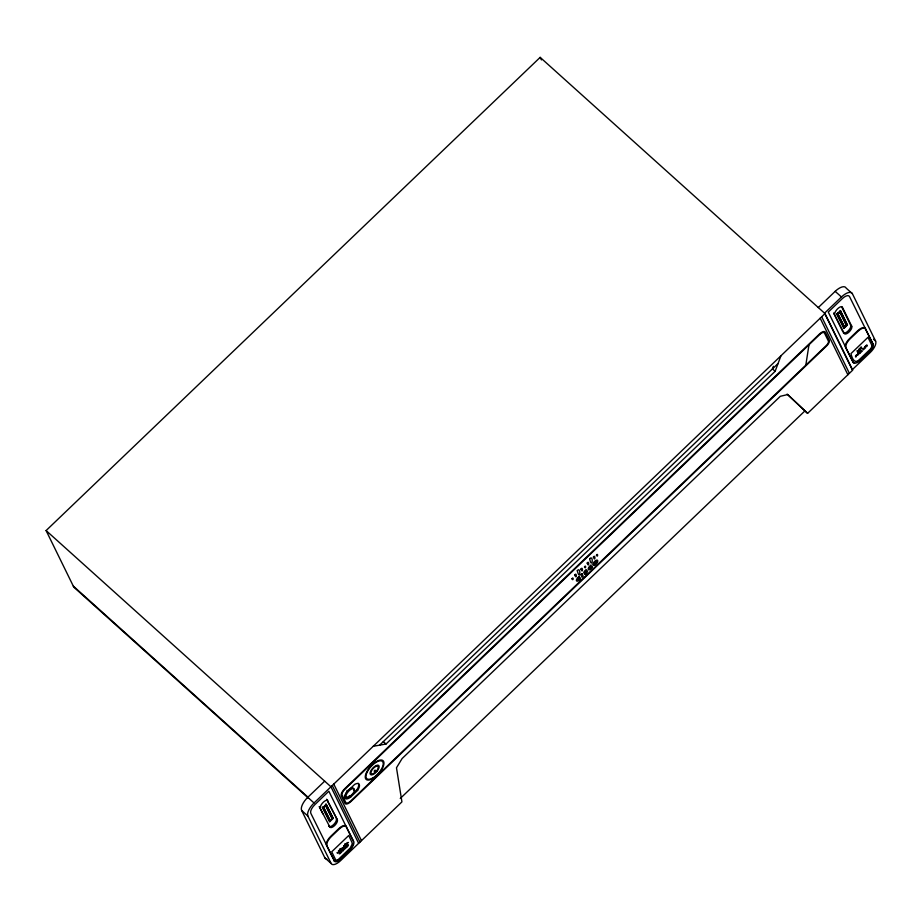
<?xml version="1.0" encoding="UTF-8"?>
<svg xmlns="http://www.w3.org/2000/svg" width="922" height="922" viewBox="0 0 922 922"><rect width="100%" height="100%" fill="white"/><g stroke="black" fill="none" stroke-linecap="round" stroke-linejoin="round"><path stroke-width="1.38" d="M586.3 572.285L586.092 572.677A3.492 1.498 -48 0 1 585.297 573.496L584.467 574.176L585.205 574.36A13.945 6.005 -48 0 0 585.597 574.014L585.62 573.991A14.118 6.074 -48 0 0 586.092 573.553L586.242 573.403A3.515 1.51 -48 0 0 587.314 571.974A2.051 0.887 -48 0 0 587.36 570.925A1.775 0.761 -48 0 0 586.138 571.202A6.996 3.008 -48 0 1 585.297 571.778L585.505 570.995A10.096 4.345 -48 0 1 586.519 570.13L586.265 569.6A4.587 1.971 -48 0 0 584.606 571.087L584.26 571.548A2.904 1.245 -48 0 0 583.845 572.308A1.533 0.657 -48 0 0 583.903 573.069A1.994 0.853 -48 0 0 585.021 572.816L586.104 572.136M805.816 365.147L808.986 344.793M342.834 849.738L343.053 849.427A4.38 1.879 -48 0 1 343.491 849.047L343.376 848.816A1.982 0.853 -48 0 0 342.661 849.462L342.385 850.338L343.238 849.957M773.408 366.288L772.44 368.881L775.137 371.312L386.007 744.019L373.214 746.29M775.137 371.312L780.957 355.777M308.628 798.348L73.806 587.13L46.1 530.565L540.165 57.36L825.006 313.584L852.712 370.148L807.591 413.356L787.1 394.109M818.287 307.545L835.182 291.352A11.974 5.152 -48 0 1 846.142 288.079L852.401 293.715L875.612 341.105A10.373 4.46 -48 0 1 870.299 352.458L852.251 369.734L824.545 313.169L841.452 296.988A11.974 5.152 -48 0 1 852.401 293.715M325.65 858.682A10.373 4.46 -48 0 1 324.855 857.829L301.644 810.438A11.974 5.152 -48 0 1 307.775 797.334L324.682 781.153M807.591 413.356L787.711 394.558L780.323 396.299L402.096 758.564L396.483 767.772L401.923 801.898L340.61 860.629A10.373 4.46 -48 0 1 331.125 863.453L307.902 816.074A11.974 5.152 -48 0 1 314.045 802.97L825.006 313.584M379.61 745.149L778.041 363.545M836.692 313.849L840.599 310.91L847.479 324.97L844.01 328.301L836.692 313.849L844.01 328.301M837.66 313.549L840.046 312.074L846.511 325.259L844.552 327.126L837.66 313.549L844.552 327.126M837.118 314.229L840.599 310.91M838.098 313.941L840.046 312.074M322.838 807.66L326.307 804.33L333.199 818.39L329.719 821.721L322.4 807.269L329.719 821.721M323.806 807.372L325.328 805.113L332.22 818.69L329.834 820.165L323.38 806.981L330.272 820.557M347.709 791.053L354.636 784.415A8.333 3.584 -48 0 1 359.246 784.438A8.333 3.584 -48 0 1 357.598 790.442L350.66 797.081A7.514 3.227 -48 0 1 344.966 798.106A7.514 3.227 -48 0 1 347.709 791.053L346.983 790.408M344.24 797.449A7.514 3.227 -48 0 0 349.934 796.424L356.86 789.785A8.333 3.584 -48 0 0 358.116 783.262M844.126 326.745L846.073 324.878L839.619 311.682M843.584 327.909L847.053 324.579L840.161 310.518M853.138 362.3L845.497 347.225A7.941 3.423 -48 0 1 849.577 338.535L857.633 330.814A8.263 3.55 -48 0 1 865.193 328.555L873.157 344.298A6.304 2.708 -48 0 1 869.93 351.19L860.687 360.041A8.252 3.55 -48 0 1 853.138 362.3L828.279 312.062L842.27 298.659A7.895 3.4 -48 0 1 849.485 296.504L873.157 344.298M334.49 861.079L326.515 845.336A8.263 3.55 -48 0 1 330.744 836.3L338.812 828.578A7.941 3.423 -48 0 1 346.084 826.412L353.725 841.486A8.252 3.55 -48 0 1 349.496 850.51L340.253 859.362A6.304 2.708 -48 0 1 334.49 861.079L310.818 813.285A7.895 3.4 -48 0 1 314.863 804.641L328.854 791.237L353.264 841.071A8.252 3.55 -48 0 1 353.426 841.556M845.958 347.64A7.941 3.423 -48 0 1 850.026 338.95L858.094 331.228A8.263 3.55 -48 0 1 865.654 328.97M326.976 845.751A8.263 3.55 -48 0 1 331.205 836.715L339.273 828.993A7.941 3.423 -48 0 1 346.545 826.827M858.094 354.325L857.391 355.005L857.806 353.748L858.589 354.521L857.956 353.23L857.195 355.408L858.163 354.474M400.263 798.475L804.894 410.935M343.894 855.017L349.035 850.096A8.252 3.55 -48 0 0 351.155 847.687M342.926 850.879L342.961 850.499A1.51 0.645 -48 0 0 343.307 850.153M835.182 291.352L841.452 296.988M873.526 339.227L875.612 341.105M850.695 325.328L851.744 326.273A5.244 2.259 -48 0 1 849.058 332.012A5.244 2.259 -48 0 1 844.264 333.441L843.204 332.496A5.244 2.259 -48 0 0 848.01 331.067A5.244 2.259 -48 0 0 850.695 325.328L841.74 307.049M844.264 333.441L833.661 313.007L842.604 331.275M383.31 741.588L386.007 744.019M356.86 789.785L357.598 790.442M349.934 796.424L350.66 797.081M46.1 530.565L330.94 786.789L358.646 843.342M337.337 819.808L326.734 799.374L337.337 819.808A5.244 2.259 -48 0 1 334.651 825.547A5.244 2.259 -48 0 1 329.846 826.988L328.797 826.031A5.244 2.259 -48 0 0 333.603 824.602A5.244 2.259 -48 0 0 336.288 818.863M333.199 818.39L325.869 803.949M329.846 826.988L319.254 806.543L322.827 813.849M73.299 586.092L308.121 797.311M307.775 797.334L314.045 802.97M301.644 810.438L307.902 816.074M324.855 857.829L331.125 863.453M866.807 345.012L865.62 345.923C866.415 348.159 868.674 344.021 865.908 345.865M851.744 326.273L842.201 306.784A5.463 2.351 -48 0 0 837.66 308.743A5.463 2.351 -48 0 0 834.71 313.953M821.675 316.765L849.393 373.329M820.177 318.205L847.883 374.77M540.165 57.36L541.421 59.93M333.764 784.08L361.47 840.645M332.266 785.521L359.972 842.086M325.754 805.505L332.22 818.69M326.895 859.004A10.373 4.46 -48 0 1 326.227 858.912M338.581 859.972A6.304 2.708 -48 0 1 337.971 860.399M337.371 860.756A6.304 2.708 -48 0 1 336.242 861.24M335.262 861.39A6.304 2.708 -48 0 1 334.029 860.675M353.057 844.298A8.252 3.55 -48 0 1 352.711 845.117M352.273 845.97A8.252 3.55 -48 0 1 351.755 846.822M320.303 807.488A5.463 2.351 -48 0 1 323.253 802.29A5.463 2.351 -48 0 1 327.794 800.319M347.387 797.011A5.786 2.489 -48 0 1 345.566 794.038A5.786 2.489 -48 0 1 350.902 788.31A5.786 2.489 -48 0 1 353.645 790.292M349.542 795.847A5.786 2.489 -48 0 1 348.424 796.562M342.961 849.761A3.031 1.302 -48 0 0 343.318 849.508L343.848 849.796A1.521 0.657 -48 0 1 343.364 850.464A4.725 2.028 -48 0 1 343.099 850.718M872.708 343.883A6.304 2.708 -48 0 1 872.731 345.762M872.281 346.983A6.304 2.708 -48 0 1 871.555 348.286M871.094 348.931A6.304 2.708 -48 0 1 870.599 349.576M859.454 360.341A8.252 3.55 -48 0 1 857.852 361.528M857.068 362A8.252 3.55 -48 0 1 856.308 362.369M854.302 362.819A8.252 3.55 -48 0 1 852.689 361.885M337.187 852.804L337.844 852.758L337.187 852.804M338.409 851.144C339.169 853.553 339.469 849.635 338.42 851.087M339.492 849.312L340.437 850.879L339.527 849.197M341.071 848.586C341.855 851.029 342.085 847.007 341.071 848.586M342.604 847.675L343.261 847.629L342.615 847.618M343.779 846.004C344.667 848.378 344.655 844.471 343.791 845.947M344.84 844.172C346.534 848.816 345.842 842.328 344.84 844.172M346.465 843.411C347.398 845.808 347.294 841.751 346.465 843.411M347.778 842.604L348.435 842.558L347.778 842.604M571.963 578.809C573.472 581.943 573.634 575.72 571.963 578.809M574.786 574.959C576.746 580.549 576.918 571.444 574.786 574.959M577.287 570.73C580.192 582.289 581.091 565.659 577.287 570.73M580.929 569.058C582.888 574.637 583.061 565.543 580.929 569.058M584.467 566.961C585.966 570.096 586.162 563.849 584.467 566.961M587.187 563.088C589.123 568.69 589.365 559.539 587.187 563.088M589.642 558.882C592.224 570.315 593.837 554.168 589.677 558.755M593.388 557.119C595.358 562.743 595.508 553.523 593.388 557.119M596.43 555.251C597.94 558.375 598.101 552.163 596.43 555.251M860.641 351.489C861.229 353.172 863.142 349.184 861.402 351.639C860.457 351.005 862.831 349.231 860.641 351.489M856.699 355.074C855.628 359.753 854.682 354.763 856.699 355.074M864.479 348.309L862.831 348.562L863.465 349.853L863.211 348.481L864.398 348.965L864.79 346.995L865.608 347.801L864.974 346.511L864.479 348.309M346.753 846.177L347.801 845.347L346.753 846.177M352.458 843.538L350.245 847.975L339.1 858.762A4.091 1.763 -48 0 1 338.005 859.638L336.173 860.272A3.215 1.383 -48 0 1 335.7 859.926L331.713 851.79L348.735 835.493L352.458 843.538M339.688 852.931L340.898 852.792A2.098 0.899 -48 0 1 340.241 853.472A1.418 0.611 -48 0 1 339.146 853.657A1.418 0.611 -48 0 1 339.734 852.274A1.809 0.784 -48 0 1 340.368 851.721L339.688 852.931M344.793 848.033L346.004 847.894A2.098 0.899 -48 0 1 345.347 848.563A1.418 0.611 -48 0 1 344.252 848.759A1.418 0.611 -48 0 1 344.84 847.376A1.809 0.784 -48 0 1 345.473 846.811L344.793 848.033M860.433 352.365C858.705 356.019 858.624 349.864 860.433 352.365M860.145 352.619C858.728 355.005 859.189 350.268 860.145 352.619M872.016 346.199L870.933 348.378A4.091 1.763 -48 0 1 869.942 349.473L859.857 359.142C855.12 364.374 852.424 359.73 850.948 353.633L867.971 337.325L871.947 345.462A3.215 1.383 -48 0 1 872.016 346.199M860.664 348.735L859.834 350.406L860.422 348.77L859.258 348.896L861.321 346.914L860.791 348.401L862.082 348.251L860.664 348.735M580.192 578.082L579.293 579.154A1.683 0.726 -48 0 1 577.714 579.512A1.683 0.726 -48 0 1 578.935 577.483L579.316 576.285A4.184 1.798 -48 0 0 577.84 577.587A3.262 1.406 -48 0 0 576.492 580.779A3.262 1.406 -48 0 0 579.016 580.341A4.841 2.086 -48 0 0 580.537 578.774L580.192 578.082M591.982 566.753L591.083 567.825A1.683 0.726 -48 0 1 589.504 568.183A1.683 0.726 -48 0 1 590.725 566.166L591.106 564.967A4.184 1.798 -48 0 0 589.631 566.269A3.262 1.406 -48 0 0 588.282 569.462A3.262 1.406 -48 0 0 590.806 569.012A4.841 2.086 -48 0 0 592.327 567.456L591.982 566.753M376.476 771.126L375.934 771.702L375.127 770.054L374.263 770.884L374.655 772.867A4.91 2.121 -48 0 1 371.174 771.633A4.91 2.121 -48 0 1 376.914 766.136A4.91 2.121 -48 0 1 376.476 771.126M376.948 771.391L374.666 773.57A6.154 2.651 -48 0 1 370.31 772.037A6.154 2.651 -48 0 1 377.501 765.145A6.154 2.651 -48 0 1 376.948 771.391M819.577 333.925L344.678 788.759A6.558 2.824 -48 0 0 341.324 795.94L344.932 803.316A6.592 2.835 -48 0 0 350.959 801.518L826.573 345.992A5.232 2.247 -48 0 0 829.247 340.264L825.305 332.208A6.27 2.697 -48 0 0 819.577 333.925M819.819 334.409L344.92 789.255A5.359 2.305 -48 0 0 342.177 795.121L345.785 802.497A5.394 2.317 -48 0 0 350.717 801.022L826.331 345.496A4.034 1.74 -48 0 0 828.394 341.082L824.452 333.026A5.071 2.178 -48 0 0 819.819 334.409M581.943 573.691L580.825 574.752L582.082 577.322L583.2 576.25L581.943 573.691M857.253 350.809L857.621 352.527L858.889 350.337C860.33 352.365 858.14 347.675 858.808 350.164L857.541 351.386L857.253 350.809M341.509 850.591L341.566 852.159L341.509 850.591M372.304 778.848A12.62 5.428 -48 0 0 383.621 761.411A12.62 5.428 -48 0 0 367.913 769.87A12.62 5.428 -48 0 0 372.304 778.848M372.488 778.156A11.64 5.013 -48 0 0 382.918 762.091A11.64 5.013 -48 0 0 368.431 769.882A11.64 5.013 -48 0 0 372.488 778.156M349.15 797.219A5.786 2.489 -48 0 0 354.336 789.232A5.786 2.489 -48 0 0 347.133 793.104A5.786 2.489 -48 0 0 349.15 797.219M595.036 563.93A1.706 0.738 -48 0 0 596.476 561.579A1.706 0.738 -48 0 0 594.333 562.823A1.706 0.738 -48 0 0 595.036 563.93M594.667 565.128A3.377 1.452 -48 0 0 597.687 560.472A3.377 1.452 -48 0 0 593.491 562.731A3.377 1.452 -48 0 0 594.667 565.128M347.018 846.88A1.464 0.634 -48 0 0 348.32 844.863A1.464 0.634 -48 0 0 346.511 845.843A1.464 0.634 -48 0 0 347.018 846.88"/></g></svg>
